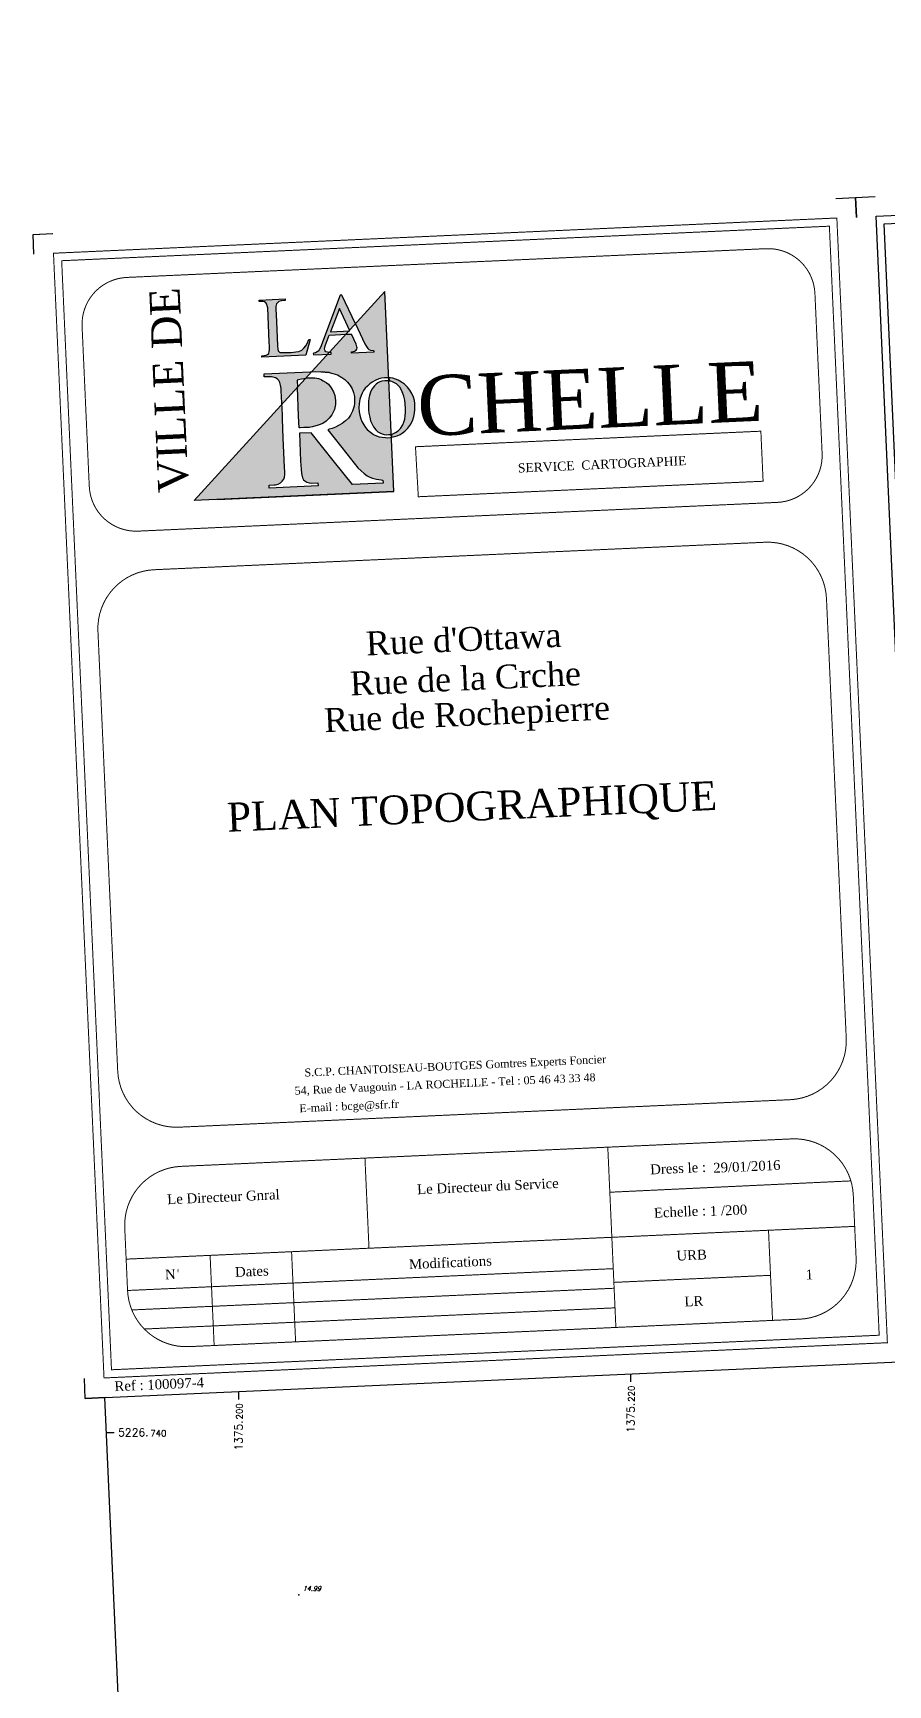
# Model space of a CAD drawing. Header units: metres. Extents: x 1373359 to 1376054, y 5226623 to 5228666.
# Drawn here: x 1375189.5 to 1375233.1, y 5226727.1 to 5226811.3 of the extents above; entities that cross this region are included whole.
import ezdxf
from ezdxf.enums import TextEntityAlignment as Align

# ---------------------------------------------------------------- set-up
doc = ezdxf.new("R2010")
doc.units = ezdxf.units.M
doc.header["$LTSCALE"] = 2
doc.header["$PDMODE"] = 32
doc.header["$PDSIZE"] = 0.02
doc.layers.get('0').update_dxf_attribs({"color": 6})
for name, color, linetype in [('MEP_F_CADRE', 7, 'Continuous'), ('MEP_F_CART', 7, 'Continuous'), ('MEP_F_TEXCARRO', 7, 'Continuous'), ('TopoAlt', 7, 'Continuous'), ('Topojis', 7, 'Continuous')]:
    doc.layers.add(name, color=color, linetype=linetype)
doc.layers.add('MEP_F_TEXCART', color=7, linetype='Continuous', lineweight=0)
doc.styles.get("Standard").update_dxf_attribs({"font": 'romans.shx'})
doc.styles.add('TNR', font='TIMES.TTF', dxfattribs={"width": 0.9990000000000001})

# ---------------------------------------------------------------- blocks, each defined once
blk = doc.blocks.new('Tcpoint')
at = {"color": 0}
blk.add_point((0, 0), dxfattribs=at)
at = {"layer": 'TopoAlt'}
blk.add_attdef('ALT', (0.2, 0.2), '', height=0.24, dxfattribs=at)

msp = doc.modelspace()

# ---------------------------------------------------------------- hatches: boundary and pattern name
at = {"layer": 'MEP_F_CART'}
for color, points in [(4, [(1375201.559826705, 5226788.300554439), (1375201.816048546, 5226788.31207198), (1375201.889630993, 5226788.31977682), (1375202.023010207, 5226788.351817369), (1375202.133623927, 5226788.40894719), (1375202.22991902, 5226788.49147833), (1375202.30344862, 5226788.599098738), (1375202.337804377, 5226788.704958226), (1375202.353688803, 5226788.836032364), (1375202.360269869, 5226788.979676958), (1375202.349936378, 5226789.209558156), (1375202.282835106, 5226790.699222613), (1375202.242295938, 5226791.680637565), (1375202.23410222, 5226791.878999734), (1375202.208266127, 5226792.409644761), (1375197.732346835, 5226787.512387657), (1375207.927558554, 5226787.970677142), (1375207.803310568, 5226790.734725973), (1375207.735868141, 5226790.725126948), (1375207.616948384, 5226790.717007713), (1375207.489225512, 5226790.719587243), (1375207.327658875, 5226790.734513545), (1375207.179188023, 5226790.766670236), (1375207.041171949, 5226790.813097332), (1375206.890837731, 5226790.886706904), (1375206.789727458, 5226790.948322821), (1375206.666085553, 5226791.045253556), (1375206.561944327, 5226791.140354905), (1375206.480075282, 5226791.233683801), (1375206.38262495, 5226791.365075317), (1375206.28847491, 5226791.546472685), (1375206.232302766, 5226791.685266955), (1375206.182448236, 5226791.86865547), (1375206.155661685, 5226792.038739283), (1375206.141050696, 5226792.240353764), (1375206.148836316, 5226792.437427763), (1375206.185333124, 5226792.674623045), (1375206.249110448, 5226792.875769886), (1375206.305042738, 5226792.989161248), (1375206.379486361, 5226793.122732407), (1375206.465999276, 5226793.234657144), (1375206.568995546, 5226793.350164099), (1375206.702323586, 5226793.469740483), (1375206.817762428, 5226793.555296937), (1375207.002039723, 5226793.652268638), (1375207.163018343, 5226793.712135977), (1375207.289248093, 5226793.742772761), (1375207.44089481, 5226793.763389947), (1375207.562583036, 5226793.771633627), (1375207.666966035, 5226793.767877351), (1375207.469269067, 5226798.165888863), (1375205.962468145, 5226796.517246196), (1375206.433251632, 5226795.506753428), (1375206.518796186, 5226795.362514567), (1375206.597726629, 5226795.257417904), (1375206.648996212, 5226795.215344636), (1375206.729891453, 5226795.174535435), (1375206.864162531, 5226795.155879138), (1375206.90383476, 5226795.152724066), (1375206.907157866, 5226795.078797514), (1375205.763032589, 5226795.022429034), (1375205.759487944, 5226795.101284024), (1375205.843151025, 5226795.109983196), (1375205.921387782, 5226795.128315237), (1375206.003500081, 5226795.171513467), (1375206.04051686, 5226795.227432126), (1375206.052448147, 5226795.292167595), (1375206.040183137, 5226795.345938614), (1375205.999377174, 5226795.482311749), (1375205.758630427, 5226795.999762848), (1375205.521982907, 5226795.988437832), (1375205.477439847, 5226795.986560067), (1375204.628605805, 5226795.057821573), (1375204.726125224, 5226795.058621235), (1375204.730024941, 5226794.971867244), (1375204.543868882, 5226794.965107993), (1375203.736744855, 5226794.08200586), (1375203.902346436, 5226794.083858784), (1375204.216022258, 5226794.076175906), (1375204.613616896, 5226794.037561234), (1375204.816555433, 5226793.997096712), (1375205.046418055, 5226793.916170527), (1375205.269646763, 5226793.791515318), (1375205.422665785, 5226793.676692738), (1375205.563644137, 5226793.539681154), (1375205.6972147, 5226793.376156317), (1375205.791414161, 5226793.215258893), (1375205.860952634, 5226793.02287841), (1375205.905250473, 5226792.811909814), (1375205.91903631, 5226792.603966863), (1375205.91270831, 5226792.45160689), (1375205.889344124, 5226792.317219961), (1375205.817898333, 5226792.070674008), (1375205.705386163, 5226791.861383331), (1375205.603098676, 5226791.717766146), (1375205.457543482, 5226791.567806815), (1375205.284990505, 5226791.438349305), (1375205.098448517, 5226791.330046027), (1375204.936705939, 5226791.253232033), (1375204.769809671, 5226791.189242679), (1375204.628295494, 5226791.143780145), (1375204.551198829, 5226791.11859913), (1375205.519457158, 5226789.894241449), (1375206.091419034, 5226789.18257511), (1375206.255301303, 5226789.020480477), (1375206.400518013, 5226788.887921316), (1375206.553339773, 5226788.777487071), (1375206.700313553, 5226788.701494017), (1375206.832909868, 5226788.655296839), (1375207.03109209, 5226788.603388739), (1375207.162714234, 5226788.578863181), (1375207.280794659, 5226788.562455657), (1375207.363877728, 5226788.553201704), (1375207.374935281, 5226788.405952789), (1375205.803275216, 5226788.335304401), (1375204.899615207, 5226789.467924559), (1375203.708245321, 5226790.96861234), (1375203.10485742, 5226790.941489182), (1375203.164368057, 5226789.518862172), (1375203.186763438, 5226789.103961274), (1375203.204840403, 5226788.896211214), (1375203.262538502, 5226788.677185876), (1375203.319459614, 5226788.571099863), (1375203.383094225, 5226788.513143653), (1375203.485823092, 5226788.452547585), (1375203.600586561, 5226788.414275548), (1375203.723040733, 5226788.402394182), (1375204.049001186, 5226788.40838747), (1375204.060117578, 5226788.256744), (1375201.566843161, 5226788.144464767)]), (7, [(1375203.655009129, 5226795.713889949), (1375203.583248294, 5226795.727373558), (1375203.500524483, 5226795.518813069), (1375203.430425619, 5226795.402755421), (1375203.33583658, 5226795.273014145), (1375203.218701915, 5226795.175813438), (1375203.079119412, 5226795.115149005), (1375202.917132747, 5226795.086963853), (1375202.679420698, 5226795.067889845), (1375202.407833848, 5226795.055681624), (1375202.17767457, 5226795.053724138), (1375202.110254601, 5226795.063208625), (1375202.062795787, 5226795.09456166), (1375202.02321936, 5226795.138784135), (1375202.002157669, 5226795.233966974), (1375201.986234916, 5226795.403050846), (1375201.935537515, 5226796.645044804), (1375201.908577408, 5226797.281832826), (1375201.907256015, 5226797.40996876), (1375201.928422954, 5226797.537694944), (1375202.052904033, 5226797.656603046), (1375202.167841401, 5226797.691602968), (1375202.374183595, 5226797.714272897), (1375202.370705715, 5226797.791642606), (1375201.050355903, 5226797.733779257), (1375201.055607152, 5226797.653986245), (1375201.06820369, 5226797.654552477), (1375201.151623299, 5226797.662496563), (1375201.235468965, 5226797.65787704), (1375201.324167203, 5226797.640960535), (1375201.397430265, 5226797.594058067), (1375201.446388273, 5226797.529353692), (1375201.467261807, 5226797.438356656), (1375201.484411717, 5226797.334541821), (1375201.562984033, 5226795.598946791), (1375201.577640178, 5226795.365471531), (1375201.576513248, 5226795.20231853), (1375201.568182462, 5226795.109941063), (1375201.538999468, 5226795.012432007), (1375201.482833549, 5226794.959779176), (1375201.405068862, 5226794.918602905), (1375201.313717114, 5226794.901981399), (1375201.180138469, 5226794.895976848), (1375201.183516201, 5226794.820835063), (1375203.435435891, 5226794.917935501)]), (7, [(1375205.140677109, 5226797.302578099), (1375205.66445434, 5226796.19117905), (1375205.962468145, 5226796.517246196), (1375205.95723837, 5226796.528471419), (1375205.267272838, 5226797.988481994), (1375205.191001507, 5226797.985053487), (1375204.17652312, 5226795.322236942), (1375204.110866444, 5226795.196840432), (1375204.05512825, 5226795.11924425), (1375204.009204675, 5226795.085587719), (1375203.924182448, 5226795.042326332), (1375203.84585279, 5226795.022975376), (1375203.810947472, 5226795.009567712), (1375203.814137046, 5226794.938611724), (1375204.543868882, 5226794.965107993), (1375204.628605805, 5226795.057821573), (1375204.619363134, 5226795.057745782), (1375204.543627471, 5226795.070171281), (1375204.455242686, 5226795.101714115), (1375204.409829376, 5226795.14310354), (1375204.392452796, 5226795.177905946), (1375204.381373084, 5226795.24850726), (1375204.393963786, 5226795.320172595), (1375204.418282887, 5226795.396288795), (1375204.622645502, 5226795.950525215), (1375205.477439847, 5226795.986560067), (1375205.630082647, 5226796.1535718), (1375204.682870647, 5226796.107269771)]), (7, [(1375202.144436929, 5226793.386185801), (1375202.164662453, 5226793.226292695), (1375202.174461741, 5226793.103949794), (1375202.208266127, 5226792.409644761), (1375202.999105692, 5226793.274929503), (1375202.982601523, 5226793.642707841), (1375203.051504388, 5226793.65886143), (1375203.210515725, 5226793.700780936), (1375203.348910206, 5226793.719990623), (1375203.41587668, 5226793.730932964), (1375203.736744855, 5226794.08200586), (1375203.645874564, 5226794.080989107), (1375201.305687401, 5226793.975794317), (1375201.311392457, 5226793.818022112), (1375201.585111459, 5226793.825996625), (1375201.672429852, 5226793.821262609), (1375201.764292437, 5226793.808006107), (1375201.883682719, 5226793.765544852), (1375201.977437842, 5226793.713272153), (1375202.059211134, 5226793.634415892), (1375202.107549991, 5226793.527944096)]), (4, [(1375203.064363229, 5226791.82073282), (1375203.094914293, 5226791.221313077), (1375203.322067205, 5226791.231523929), (1375203.602236304, 5226791.244117934), (1375203.768079941, 5226791.266726278), (1375204.06789142, 5226791.348393681), (1375204.291305455, 5226791.441780346), (1375204.468158481, 5226791.555804172), (1375204.62835925, 5226791.707030687), (1375204.764363592, 5226791.887408754), (1375204.889012734, 5226792.150687916), (1375204.938085697, 5226792.410502168), (1375204.944333484, 5226792.607845286), (1375204.902462229, 5226792.863571469), (1375204.848558858, 5226793.050633991), (1375204.725194583, 5226793.264813361), (1375204.580686895, 5226793.440226366), (1375204.470714162, 5226793.52620353), (1375204.319186583, 5226793.620189531), (1375204.238831731, 5226793.664405489), (1375204.093223584, 5226793.710017771), (1375203.996345758, 5226793.73610513), (1375203.882556464, 5226793.752705547), (1375203.777935136, 5226793.75666177), (1375203.660496215, 5226793.755712275), (1375203.495689683, 5226793.743974432), (1375203.415876679, 5226793.730932964), (1375202.999105691, 5226793.274929504)]), (4, [(1375206.622963225, 5226792.340895455), (1375206.632492495, 5226792.128905158), (1375206.65021847, 5226791.965990774), (1375206.687709281, 5226791.755257387), (1375206.737183283, 5226791.58341979), (1375206.808282192, 5226791.402609822), (1375206.884157849, 5226791.266730731), (1375207.002636723, 5226791.111863097), (1375207.107920577, 5226791.019113187), (1375207.204723372, 5226790.960753755), (1375207.321974067, 5226790.910349008), (1375207.427908285, 5226790.880271539), (1375207.553964502, 5226790.868484441), (1375207.64089444, 5226790.872392067), (1375207.745107926, 5226790.880594376), (1375207.796171613, 5226790.893178351), (1375207.79614565, 5226790.89411837), (1375207.674201342, 5226793.606919058), (1375207.67388998, 5226793.613351036), (1375207.566691422, 5226793.6185251), (1375207.462162317, 5226793.617344127), (1375207.306388352, 5226793.592888355), (1375207.210185532, 5226793.560760056), (1375207.10454174, 5226793.507236104), (1375207.02687584, 5226793.451519688), (1375206.929716143, 5226793.363537742), (1375206.860221754, 5226793.280317155), (1375206.814777311, 5226793.20514552), (1375206.753902406, 5226793.087540674), (1375206.713326697, 5226792.981198642), (1375206.683284488, 5226792.871947644), (1375206.651015678, 5226792.738175176), (1375206.63371073, 5226792.567732969)]), (7, [(1375208.997475224, 5226792.299616634), (1375208.986861615, 5226792.458588825), (1375208.966458032, 5226792.603929339), (1375208.920145348, 5226792.779494452), (1375208.83799888, 5226792.977734868), (1375208.739951556, 5226793.144006563), (1375208.618031482, 5226793.295201749), (1375208.468581488, 5226793.441709312), (1375208.317095407, 5226793.553285985), (1375208.145313163, 5226793.653532333), (1375208.001952704, 5226793.707769452), (1375207.871346407, 5226793.7436381), (1375207.755359365, 5226793.762845695), (1375207.6855582, 5226793.766675905), (1375207.66696791, 5226793.767835622), (1375207.673912264, 5226793.61334996), (1375207.67845125, 5226793.61313088), (1375207.693036625, 5226793.606480396), (1375207.724632914, 5226793.60093282), (1375207.773825334, 5226793.592726107), (1375207.84786703, 5226793.571700657), (1375207.95833801, 5226793.520923503), (1375208.055157155, 5226793.459114694), (1375208.131525365, 5226793.389418713), (1375208.223298843, 5226793.285575857), (1375208.310162043, 5226793.139772688), (1375208.380352867, 5226792.972992945), (1375208.42871799, 5226792.828909343), (1375208.472836777, 5226792.621924005), (1375208.498557066, 5226792.438533009), (1375208.513264619, 5226792.188486006), (1375208.514155019, 5226792.014396854), (1375208.497640297, 5226791.823289497), (1375208.473385188, 5226791.665523527), (1375208.431846532, 5226791.503462875), (1375208.378675779, 5226791.368750834), (1375208.264674699, 5226791.189497147), (1375208.141251772, 5226791.065562915), (1375208.012963146, 5226790.972731569), (1375207.831396345, 5226790.901859023), (1375207.796187726, 5226790.89318232), (1375207.803310568, 5226790.734725973), (1375207.821317411, 5226790.737288873), (1375207.958496612, 5226790.77119147), (1375208.089768629, 5226790.813081739), (1375208.236404159, 5226790.883466462), (1375208.346928196, 5226790.954933894), (1375208.48172644, 5226791.054146288), (1375208.628574145, 5226791.200037117), (1375208.779529764, 5226791.408823457), (1375208.885066134, 5226791.619018248), (1375208.947194149, 5226791.788972295), (1375208.980719104, 5226791.975026451), (1375208.997270061, 5226792.149899615)])]:
    msp.add_hatch(color=color, dxfattribs=at).paths.add_polyline_path(points)

# ---------------------------------------------------------------- linework, layer by layer
at = {"layer": 'MEP_F_CADRE', "flags": 128}
for points in [[(1375193.19225885, 5226741.779794561), (1375276.097804632, 5226745.506518547), (1375273.475288545, 5226803.847605349), (1375440.306821014, 5226811.346923612), (1375448.219275371, 5226635.32467199), (1375198.471472275, 5226624.098147647), (1375193.181534004, 5226741.779312464)], [(1375192.182542792, 5226741.734406367), (1375193.181534005, 5226741.779312464)]]:
    msp.add_lwpolyline(points, dxfattribs=at)
at = {"layer": 'MEP_F_CART', "color": 4}
for p, q in [((1375207.469269067, 5226798.165888863), (1375197.732346835, 5226787.512387657)), ((1375207.927558554, 5226787.970677142), (1375207.469269067, 5226798.165888863)), ((1375206.907157866, 5226795.078797513), (1375205.763032589, 5226795.022429034)), ((1375206.864162531, 5226795.155879138), (1375206.90383476, 5226795.152724066)), ((1375206.90383476, 5226795.152724066), (1375206.907157866, 5226795.078797513)), ((1375203.645874565, 5226794.080989107), (1375203.902346436, 5226794.083858784)), ((1375203.902346436, 5226794.083858784), (1375204.216022258, 5226794.076175906)), ((1375204.613616896, 5226794.037561234), (1375204.173880263, 5226794.077208093)), ((1375204.216022258, 5226794.076175906), (1375204.613616896, 5226794.037561234)), ((1375203.064363229, 5226791.820732773), (1375202.999105692, 5226793.274929503)), ((1375203.996345757, 5226793.73610513), (1375203.88255646, 5226793.752705545)), ((1375204.09322361, 5226793.710017766), (1375203.996345757, 5226793.73610513)), ((1375204.238831731, 5226793.664405487), (1375204.09322361, 5226793.710017766)), ((1375202.242295938, 5226791.680637565), (1375202.23410222, 5226791.878999736))]:
    msp.add_line(p, q, dxfattribs=at)
at = {"layer": 'MEP_F_CART', "color": 7}
for p, q in [((1375205.191001507, 5226797.985053487), (1375204.17652312, 5226795.322236942)), ((1375205.267272838, 5226797.988481994), (1375205.191001507, 5226797.985053487)), ((1375205.95723837, 5226796.528471419), (1375205.267272838, 5226797.988481994)), ((1375205.95723837, 5226796.528471419), (1375206.433251632, 5226795.506753428)), ((1375204.418282887, 5226795.396288795), (1375204.622645502, 5226795.950525215)), ((1375204.622645502, 5226795.950525215), (1375205.521982908, 5226795.988437832)), ((1375205.999377174, 5226795.482311749), (1375205.758630427, 5226795.999762848)), ((1375206.433251632, 5226795.506753428), (1375206.518796185, 5226795.362514567)), ((1375203.84585279, 5226795.022975376), (1375203.810947472, 5226795.009567712)), ((1375203.810947472, 5226795.009567712), (1375203.814137046, 5226794.938611724)), ((1375203.814137046, 5226794.938611724), (1375204.730024941, 5226794.971867244)), ((1375203.924182448, 5226795.042326332), (1375203.84585279, 5226795.022975376)), ((1375204.009204675, 5226795.085587719), (1375203.924182448, 5226795.042326332)), ((1375204.05512825, 5226795.11924425), (1375204.009204675, 5226795.085587719)), ((1375204.110866444, 5226795.196840432), (1375204.05512825, 5226795.11924425)), ((1375204.17652312, 5226795.322236942), (1375204.110866444, 5226795.196840432)), ((1375204.381373084, 5226795.24850726), (1375204.393963786, 5226795.320172595)), ((1375204.392452796, 5226795.177905946), (1375204.381373084, 5226795.24850726)), ((1375204.409829376, 5226795.14310354), (1375204.392452796, 5226795.177905946)), ((1375204.393963786, 5226795.320172595), (1375204.418282887, 5226795.396288795)), ((1375204.455242686, 5226795.101714115), (1375204.409829376, 5226795.14310354)), ((1375204.543627471, 5226795.070171281), (1375204.455242686, 5226795.101714115)), ((1375204.619363134, 5226795.057745782), (1375204.543627471, 5226795.070171281)), ((1375204.726125223, 5226795.058621235), (1375204.619363134, 5226795.057745782)), ((1375204.730024941, 5226794.971867244), (1375204.726125223, 5226795.058621235)), ((1375205.759487943, 5226795.101284024), (1375205.843151025, 5226795.109983196)), ((1375205.763032589, 5226795.022429034), (1375205.759487943, 5226795.101284024)), ((1375205.843151025, 5226795.109983196), (1375205.921387781, 5226795.128315237)), ((1375205.921387781, 5226795.128315237), (1375206.003500081, 5226795.171513467)), ((1375206.040183137, 5226795.345938614), (1375205.999377174, 5226795.482311749)), ((1375206.003500081, 5226795.171513467), (1375206.04051686, 5226795.227432126)), ((1375206.052448147, 5226795.292167595), (1375206.040183137, 5226795.345938614)), ((1375206.04051686, 5226795.227432126), (1375206.052448147, 5226795.292167595)), ((1375206.518796185, 5226795.362514567), (1375206.597726629, 5226795.257417904)), ((1375206.597726629, 5226795.257417904), (1375206.648996212, 5226795.215344636)), ((1375206.648996212, 5226795.215344636), (1375206.729891452, 5226795.174535435)), ((1375206.729891452, 5226795.174535435), (1375206.864162531, 5226795.155879138)), ((1375201.305687401, 5226793.975794317), (1375203.645874565, 5226794.080989107)), ((1375201.311392457, 5226793.818022112), (1375201.305687401, 5226793.975794317)), ((1375201.585111459, 5226793.825996625), (1375201.311392457, 5226793.818022112)), ((1375201.672429851, 5226793.821262609), (1375201.585111459, 5226793.825996625)), ((1375201.764292437, 5226793.808006107), (1375201.672429851, 5226793.821262609)), ((1375201.883682719, 5226793.765544852), (1375201.764292437, 5226793.808006107)), ((1375201.977437842, 5226793.713272153), (1375201.883682719, 5226793.765544852)), ((1375202.059211134, 5226793.634415892), (1375201.977437842, 5226793.713272153)), ((1375202.107549991, 5226793.527944095), (1375202.059211134, 5226793.634415892)), ((1375202.144436929, 5226793.386185801), (1375202.107549991, 5226793.527944095)), ((1375202.164662453, 5226793.226292695), (1375202.144436929, 5226793.386185801)), ((1375202.174461741, 5226793.103949794), (1375202.164662453, 5226793.226292695)), ((1375202.23410222, 5226791.878999736), (1375202.174461741, 5226793.103949794)), ((1375203.051504388, 5226793.65886143), (1375202.982601523, 5226793.642707841)), ((1375202.982601523, 5226793.642707841), (1375202.999105692, 5226793.274929503)), ((1375203.210515725, 5226793.700780935), (1375203.051504388, 5226793.65886143)), ((1375203.348910206, 5226793.719990623), (1375203.210515725, 5226793.700780935)), ((1375203.49568968, 5226793.743974431), (1375203.348910206, 5226793.719990623)), ((1375203.660496228, 5226793.755712275), (1375203.49568968, 5226793.743974431)), ((1375203.777935133, 5226793.75666177), (1375203.660496228, 5226793.755712275)), ((1375203.88255646, 5226793.752705545), (1375203.777935133, 5226793.75666177))]:
    msp.add_line(p, q, dxfattribs=at)
at = {"layer": 'MEP_F_CART'}
for points in [[(1375232.516648838, 5226802.006455357), (1375272.476297333, 5226803.802699252), (1375275.053907323, 5226746.460603662), (1375235.094258827, 5226744.664359767)], [(1375232.934207762, 5226801.624821311), (1375272.094663287, 5226803.385140328), (1375274.636348398, 5226746.842237708), (1375235.475892873, 5226745.081918691)]]:
    msp.add_lwpolyline(points, close=True, dxfattribs=at)
at = {"layer": 'MEP_F_CART', "color": 7}
for points in [[(1375230.46303547, 5226802.915152278), (1375231.472751528, 5226802.960540473), (1375231.518139722, 5226801.950824415)], [(1375189.515120608, 5226801.074484383), (1375190.524836666, 5226801.119872577)], [(1375189.560508803, 5226800.064768324), (1375189.515120608, 5226801.074484383)], [(1375201.050355903, 5226797.733779258), (1375202.370705714, 5226797.791642606), (1375202.374183594, 5226797.714272898), (1375202.167841399, 5226797.691602967), (1375202.052904031, 5226797.656603046), (1375201.928422954, 5226797.537694944), (1375201.907256015, 5226797.40996876), (1375201.908577408, 5226797.281832825), (1375201.93553752, 5226796.645044622), (1375201.986234916, 5226795.403050844), (1375202.00215767, 5226795.23396697), (1375202.02321936, 5226795.138784137), (1375202.062795783, 5226795.094561663), (1375202.110254601, 5226795.063208625), (1375202.177674574, 5226795.053724138), (1375202.407833847, 5226795.055681622), (1375202.679420693, 5226795.067889843), (1375202.917132744, 5226795.086963851), (1375203.079119414, 5226795.115149005), (1375203.218701915, 5226795.175813438), (1375203.335836581, 5226795.273014145), (1375203.43042562, 5226795.402755421), (1375203.500524483, 5226795.518813069), (1375203.583248294, 5226795.72737356), (1375203.655009129, 5226795.713889949), (1375203.435435891, 5226794.917935501), (1375201.183516201, 5226794.820835063), (1375201.180138469, 5226794.895976848), (1375201.313717117, 5226794.901981401), (1375201.405068862, 5226794.918602905), (1375201.48283355, 5226794.959779174), (1375201.538999468, 5226795.012432009), (1375201.568182462, 5226795.109941064), (1375201.576513247, 5226795.202318528), (1375201.577640178, 5226795.365471532), (1375201.562984033, 5226795.59894678), (1375201.484411717, 5226797.334541821), (1375201.467261806, 5226797.438356653), (1375201.446388273, 5226797.529353691), (1375201.397430265, 5226797.594058068), (1375201.324167205, 5226797.640960533), (1375201.235468972, 5226797.657877039), (1375201.151623306, 5226797.662496563), (1375201.068203688, 5226797.654552476), (1375201.055607152, 5226797.653986245), (1375201.050355903, 5226797.733779258)], [(1375204.682870647, 5226796.107269771), (1375205.681004685, 5226796.156060994), (1375205.140677109, 5226797.302578099), (1375204.682870647, 5226796.107269771)], [(1375205.521982908, 5226795.988437832), (1375205.758630427, 5226795.999762848)], [(1375207.665389683, 5226793.767934077), (1375207.562583036, 5226793.771633627), (1375207.44089481, 5226793.763389947), (1375207.289248093, 5226793.742772761), (1375207.163018343, 5226793.712135977), (1375207.002039723, 5226793.652268638), (1375206.817762428, 5226793.555296937), (1375206.702323586, 5226793.469740483), (1375206.568995546, 5226793.350164099), (1375206.465999276, 5226793.234657144), (1375206.379486361, 5226793.122732407), (1375206.305042738, 5226792.989161248), (1375206.249110448, 5226792.875769886), (1375206.185333124, 5226792.674623045), (1375206.148836316, 5226792.437427763), (1375206.141050696, 5226792.240353764), (1375206.155661685, 5226792.038739283), (1375206.182448236, 5226791.86865547), (1375206.232302766, 5226791.685266955), (1375206.28847491, 5226791.546472685), (1375206.38262495, 5226791.365075317), (1375206.480075282, 5226791.233683801), (1375206.561944327, 5226791.140354905), (1375206.666085553, 5226791.045253556), (1375206.789727458, 5226790.948322821), (1375206.890837731, 5226790.886706904), (1375207.041171949, 5226790.813097334), (1375207.179188023, 5226790.766670236), (1375207.327658875, 5226790.734513545), (1375207.489225513, 5226790.719587243), (1375207.616948384, 5226790.717007713), (1375207.735868141, 5226790.725126948), (1375207.821317411, 5226790.737288873), (1375207.958496612, 5226790.77119147), (1375208.089768629, 5226790.813081739), (1375208.236404159, 5226790.883466462), (1375208.346928196, 5226790.954933894), (1375208.48172644, 5226791.054146288), (1375208.628574145, 5226791.200037117), (1375208.779529764, 5226791.408823457), (1375208.885066134, 5226791.619018248), (1375208.947194149, 5226791.788972295), (1375208.980719104, 5226791.975026451), (1375208.997270061, 5226792.149899615), (1375208.997475224, 5226792.299616634), (1375208.986861615, 5226792.458588825), (1375208.966458032, 5226792.603929339), (1375208.920145348, 5226792.779494452), (1375208.83799888, 5226792.977734868), (1375208.739951556, 5226793.144006563), (1375208.618031482, 5226793.295201749), (1375208.468581488, 5226793.441709312), (1375208.317095407, 5226793.553285985), (1375208.145313163, 5226793.653532333), (1375208.001952704, 5226793.707769452), (1375207.871346407, 5226793.7436381), (1375207.755359365, 5226793.762845695), (1375207.6855582, 5226793.766675905), (1375207.665389683, 5226793.767934077)], [(1375207.67845125, 5226793.61313088), (1375207.566691422, 5226793.6185251), (1375207.462162317, 5226793.617344127), (1375207.306388352, 5226793.592888355), (1375207.210185532, 5226793.560760056), (1375207.10454174, 5226793.507236104), (1375207.02687584, 5226793.451519688), (1375206.929716143, 5226793.363537742), (1375206.860221754, 5226793.280317155), (1375206.814777311, 5226793.20514552), (1375206.753902406, 5226793.087540674), (1375206.713326697, 5226792.981198642), (1375206.683284488, 5226792.871947644), (1375206.651015678, 5226792.738175176), (1375206.63371073, 5226792.56773297), (1375206.622963225, 5226792.340895455), (1375206.632492495, 5226792.128905158), (1375206.65021847, 5226791.965990774), (1375206.687709281, 5226791.755257388), (1375206.737183283, 5226791.58341979), (1375206.808282192, 5226791.402609822), (1375206.884157849, 5226791.266730731), (1375207.002636723, 5226791.111863097), (1375207.107920577, 5226791.019113187), (1375207.204723372, 5226790.960753755), (1375207.321974067, 5226790.910349008), (1375207.427908285, 5226790.880271539), (1375207.553964502, 5226790.868484441), (1375207.64089444, 5226790.872392067), (1375207.745107926, 5226790.880594376), (1375207.831396345, 5226790.901859023), (1375208.012963146, 5226790.972731569), (1375208.141251772, 5226791.065562915), (1375208.264674699, 5226791.189497147), (1375208.378675779, 5226791.368750834), (1375208.431846532, 5226791.503462875), (1375208.473385188, 5226791.665523527), (1375208.497640297, 5226791.823289497), (1375208.514155019, 5226792.014396854), (1375208.513264619, 5226792.188486006), (1375208.498557066, 5226792.438533009), (1375208.472836777, 5226792.621924005), (1375208.42871799, 5226792.828909343), (1375208.380352867, 5226792.972992945), (1375208.310162043, 5226793.139772688), (1375208.223298843, 5226793.285575857), (1375208.131525365, 5226793.389418713), (1375208.055157155, 5226793.459114694), (1375207.95833801, 5226793.520923503), (1375207.84786703, 5226793.571700657), (1375207.773825334, 5226793.592726107), (1375207.724632914, 5226793.60093282), (1375207.693036625, 5226793.606480396), (1375207.67845125, 5226793.61313088)], [(1375207.666409931, 5226793.767870431), (1375207.674201342, 5226793.606919057)], [(1375207.79614565, 5226790.89411837), (1375207.800558873, 5226790.734334327)], [(1375193.19225885, 5226741.779794561), (1375192.182542792, 5226741.734406367), (1375192.137154597, 5226742.744122425)]]:
    msp.add_lwpolyline(points, dxfattribs=at)
at = {"layer": 'MEP_F_CART'}
for points in [[(1375231.472751528, 5226802.960540473), (1375232.47174274, 5226803.00544657)], [(1375231.517657625, 5226801.961549259), (1375231.472751528, 5226802.960540473)]]:
    msp.add_lwpolyline(points, dxfattribs=at)
at = {"layer": 'MEP_F_CART', "const_width": 0.05, "flags": 128}
for points in [[(1375230.518666413, 5226801.916643163), (1375190.559017918, 5226800.120399267), (1375193.136627907, 5226742.778303677), (1375233.096276402, 5226744.574547572)], [(1375193.518261953, 5226743.195862601), (1375232.678717478, 5226744.956181618), (1375230.137032367, 5226801.499084238), (1375190.976576841, 5226799.738765222)], [(1375209.024221373, 5226790.254998828), (1375209.16893513, 5226787.705312337), (1375226.756702142, 5226788.495907858), (1375226.642029351, 5226791.046944733)]]:
    msp.add_lwpolyline(points, close=True, dxfattribs=at)
for points in [[(1375226.905653201, 5226800.352819273), (1375194.297768202, 5226798.887047761, 0.414213562370468), (1375192.017903794, 5226796.392569769), (1375192.384730268, 5226788.232064956, 0.4142135623672558), (1375194.87920826, 5226785.952200548), (1375227.487093259, 5226787.417972059, 0.4142135623722402), (1375229.766957668, 5226789.912450052), (1375229.400131194, 5226798.072954864, 0.4142135623731221), (1375226.905653201, 5226800.352819273, 0.5338704884692687)], [(1375226.857319771, 5226785.385550011), (1375195.688793944, 5226783.984479774, 0.414213562371839), (1375192.826538599, 5226780.852787844), (1375193.834680485, 5226758.425435126, 0.4142135623709633), (1375196.966372415, 5226755.563179781), (1375228.134898241, 5226756.96425002, 0.4142135623689968), (1375230.997153586, 5226760.095941948), (1375229.9890117, 5226782.523294666, 0.4142135623730951), (1375226.857319771, 5226785.385550011, 0.6550528458477364)], [(1375228.224710436, 5226754.966267596), (1375197.056184609, 5226753.565197356, 0.4142135623785043), (1375194.193929264, 5226750.433505428), (1375194.337628776, 5226747.236733547, 0.4142135623766469), (1375197.469320705, 5226744.374478203), (1375228.637846532, 5226745.775548441, 0.414213562372494), (1375231.500101877, 5226748.90724037), (1375231.356402365, 5226752.10401225, 0.4142135623496532), (1375228.224710436, 5226754.966267596, 0.6697576380077775)]]:
    msp.add_lwpolyline(points, format="xyb", dxfattribs=at)
at = {"layer": 'MEP_F_CART', "color": 4}
for points in [[(1375204.613616896, 5226794.037561234), (1375204.816555433, 5226793.997096712), (1375205.046418055, 5226793.916170527), (1375205.269646763, 5226793.791515318), (1375205.422665785, 5226793.676692738), (1375205.563644137, 5226793.539681154), (1375205.6972147, 5226793.376156317), (1375205.791414161, 5226793.215258893), (1375205.860952634, 5226793.02287841), (1375205.905250473, 5226792.811909814), (1375205.91903631, 5226792.603966863), (1375205.91270831, 5226792.45160689), (1375205.889344124, 5226792.317219961), (1375205.817898333, 5226792.070674008), (1375205.705386163, 5226791.861383331), (1375205.603098676, 5226791.717766146), (1375205.457543482, 5226791.567806815), (1375205.284990505, 5226791.438349305), (1375205.098448517, 5226791.330046027), (1375204.936705939, 5226791.253232033), (1375204.769809671, 5226791.189242679), (1375204.628295495, 5226791.143780145), (1375204.551198829, 5226791.11859913), (1375205.519457157, 5226789.894241449), (1375206.091419034, 5226789.18257511), (1375206.255301303, 5226789.020480477), (1375206.400518013, 5226788.887921316), (1375206.553339773, 5226788.777487071), (1375206.700313553, 5226788.701494017), (1375206.832909868, 5226788.655296839), (1375207.03109209, 5226788.603388739), (1375207.162714234, 5226788.578863181), (1375207.28079466, 5226788.562455656), (1375207.363877728, 5226788.553201704), (1375207.374935281, 5226788.405952789), (1375205.803275216, 5226788.335304401), (1375204.899615204, 5226789.467924562), (1375203.708245321, 5226790.96861234), (1375203.10485742, 5226790.941489182), (1375203.164368057, 5226789.518862172), (1375203.186763438, 5226789.103961274), (1375203.204840403, 5226788.896211214), (1375203.262538502, 5226788.677185876), (1375203.319459614, 5226788.571099863), (1375203.383094225, 5226788.513143653), (1375203.485823092, 5226788.452547585), (1375203.600586561, 5226788.414275548), (1375203.723040733, 5226788.402394182), (1375204.049001186, 5226788.40838747), (1375204.060117578, 5226788.256744), (1375201.566843161, 5226788.144464767), (1375201.559826705, 5226788.300554439), (1375201.816048546, 5226788.31207198), (1375201.889630993, 5226788.31977682), (1375202.023010207, 5226788.351817369), (1375202.133623927, 5226788.40894719), (1375202.22991902, 5226788.49147833), (1375202.30344862, 5226788.599098738), (1375202.337804377, 5226788.704958226), (1375202.353688803, 5226788.836032364), (1375202.360269869, 5226788.979676958), (1375202.349936378, 5226789.209558156), (1375202.282835106, 5226790.699222611)], [(1375204.319186594, 5226793.620189532), (1375204.470714169, 5226793.52620353), (1375204.580686893, 5226793.440226368), (1375204.725194585, 5226793.264813356), (1375204.848558858, 5226793.050633987), (1375204.902462229, 5226792.863571465), (1375204.944333484, 5226792.607845286), (1375204.938085697, 5226792.410502167), (1375204.889012733, 5226792.150687913), (1375204.764363591, 5226791.887408752), (1375204.62835925, 5226791.707030687), (1375204.468158482, 5226791.555804172), (1375204.291305456, 5226791.441780346), (1375204.067891416, 5226791.348393683), (1375203.768079944, 5226791.266726278), (1375203.602236306, 5226791.244117934), (1375203.322067205, 5226791.231523929), (1375203.14031719, 5226791.223354004), (1375203.094914293, 5226791.221313077), (1375203.06436323, 5226791.820732773)], [(1375204.238831731, 5226793.664405487), (1375204.319186594, 5226793.620189532)], [(1375202.282835106, 5226790.699222611), (1375202.242295938, 5226791.680637565)], [(1375207.927558554, 5226787.970677142), (1375197.732346835, 5226787.512387657)], [(1375198.92602288, 5226787.566045118), (1375207.927558554, 5226787.970677142)]]:
    msp.add_lwpolyline(points, dxfattribs=at)
at = {"layer": 'MEP_F_CART', "const_width": 0.05, "flags": 128}
for points in [[(1375218.834193039, 5226754.54415028), (1375219.247329135, 5226745.353431125)], [(1375206.446702006, 5226753.987314672), (1375206.653270054, 5226749.391955094)], [(1375218.937477063, 5226752.246470491), (1375231.234887393, 5226752.824710502)], [(1375194.26577902, 5226748.835119487), (1375231.428252121, 5226750.505626309)], [(1375227.031939506, 5226750.308005709), (1375227.238507554, 5226745.712646134)], [(1375202.703565968, 5226749.214410193), (1375202.910134016, 5226744.619050617)], [(1375194.337628776, 5226747.236733547), (1375219.112610843, 5226748.350404762)], [(1375198.548098438, 5226749.027615928), (1375198.754666486, 5226744.432256351)], [(1375219.144045111, 5226747.651110913), (1375227.13522353, 5226748.010325922)], [(1375194.553934668, 5226746.245447003), (1375219.15751694, 5226747.351413551)], [(1375195.190602348, 5226745.273056328), (1375219.202423038, 5226746.352422338)]]:
    msp.add_lwpolyline(points, dxfattribs=at)
at = {"layer": 'MEP_F_TEXCARRO'}
for p, q in [((1375220, 5226742.984841232), (1375220, 5226742.584841232)), ((1375200, 5226742.085812356), (1375200, 5226741.685812355)), ((1375193.261516669, 5226740), (1375193.661516668, 5226740))]:
    msp.add_line(p, q, dxfattribs=at)
at = {"layer": 'MEP_F_TEXCARRO', "flags": 128}
for points in [[(1375231.517657625, 5226801.961549259), (1375231.472751528, 5226802.960540473)], [(1375189.560026706, 5226800.075493169), (1375189.515120608, 5226801.074484383), (1375190.51411182, 5226801.11939048)]]:
    msp.add_lwpolyline(points, dxfattribs=at)

# ---------------------------------------------------------------- block references
at = {"layer": 'Topojis'}
ref = msp.add_blockref('Tcpoint', (1375203.071769, 5226731.721737), dxfattribs=at)
ref.add_attrib('ALT', '14.99', (1375203.271769, 5226731.921737), dxfattribs={"layer": 'TopoAlt', "height": 0.24, "oblique": 18})

# ---------------------------------------------------------------- texts
at = {"layer": 'MEP_F_CART', "color": 7, "style": 'TNR', "width": 0.9990000000000001}
msp.add_text('VILLE DE', height=1.549999999999999, rotation=92.57379538719736, dxfattribs=at).set_placement((1375197.455785301, 5226787.959833025))
at = {"layer": 'MEP_F_CART', "style": 'TNR', "width": 0.9990000000000001}
msp.add_text('CHELLE', height=3.049999999999999, rotation=2.573795388395493, dxfattribs=at).set_placement((1375209.178003419, 5226790.795729709))
at = {"layer": 'MEP_F_CART', "color": 7, "style": 'TNR'}
msp.add_text('0', height=0.15, rotation=2.573795388395493, dxfattribs=at).set_placement((1375196.861891804, 5226748.163279864))
at = {"layer": 'MEP_F_TEXCARRO'}
for s, height, p in [('220', 0.3200000000000001, (1375220.2, 5226742.384841233)), ('200', 0.3200000000000001, (1375200.2, 5226741.485812356)), ('1375.', 0.4, (1375220.2, 5226741.516269804)), ('1375.', 0.4, (1375200.2, 5226740.617240928))]:
    msp.add_text(s, height=height, rotation=89.99999999999996, dxfattribs=at).set_placement(p, align=Align.RIGHT)
for s, height, p in [('5226.', 0.4, (1375193.861516669, 5226739.8)), ('740', 0.3200000000000001, (1375195.499611907, 5226739.8))]:
    msp.add_text(s, height=height, dxfattribs=at).set_placement(p)
at = {"layer": 'MEP_F_TEXCART', "color": 7, "style": 'TNR', "width": 0.9990000000000001}
for s, height, p in [('SERVICE  CARTOGRAPHIE', 0.46, (1375214.25871896, 5226788.93624162)), ('Dress le :', 0.5, (1375221.007567481, 5226753.157094545)), ('Le Directeur Gnral', 0.5, (1375196.371438777, 5226751.633068468)), ('Echelle :', 0.5, (1375221.198414349, 5226750.944725987)), ('N', 0.5, (1375196.256329741, 5226747.801035076)), ('Ref : 100097-4', 0.5, (1375193.680444002, 5226742.102198612))]:
    msp.add_text(s, height=height, rotation=2.573795388395493, dxfattribs=at).set_placement(p)
at = {"layer": 'MEP_F_TEXCART', "style": 'TNR', "width": 0.9990000000000001}
for s, height, p in [("Rue d'Ottawa", 1.217999999999999, (1375211.48075299, 5226780.469460161)), ('Rue de la Crche', 1.217999999999999, (1375211.570565184, 5226778.471477738)), ('Rue de Rochepierre', 1.217999999999999, (1375211.660377379, 5226776.473495313)), ('PLAN TOPOGRAPHIQUE', 1.473999999999999, (1375211.914545113, 5226771.745196282))]:
    msp.add_text(s, height=height, rotation=2.573795388395493, dxfattribs=at).set_placement(p, align=Align.MIDDLE)
at = {"layer": 'MEP_F_TEXCART', "color": 7, "style": 'TNR', "width": 0.9990000000000001}
for s, p in [('S.C.P. CHANTOISEAU-BOUTGES Gomtres Experts Foncier', (1375218.756416606, 5226758.83392539)), ('54, Rue de Vaugouin - LA ROCHELLE - Tel : 05 46 43 33 48 ', (1375218.372013764, 5226757.918082311)), ('E-mail : bcge@sfr.fr', (1375208.176541278, 5226756.550630514))]:
    msp.add_text(s, height=0.406, rotation=2.573795388395493, dxfattribs=at).set_placement(p, align=Align.RIGHT)
for s, p in [('29/01/2016', (1375225.927416219, 5226753.564911525)), ('1 /200 ', (1375225.085510773, 5226751.331317887)), ('URB', (1375223.11085432, 5226749.042519713)), ('1', (1375229.117256551, 5226748.051418895)), ('LR', (1375223.222400527, 5226746.693369533))]:
    msp.add_text(s, height=0.5, rotation=2.573795388395493, dxfattribs=at).set_placement(p, align=Align.MIDDLE_CENTER)
for s, p in [('Le Directeur du Service', (1375212.72864004, 5226752.303781757)), ('Dates', (1375200.687755883, 5226747.967238686)), ('Modifications', (1375210.816540448, 5226748.419535403))]:
    msp.add_text(s, height=0.5, rotation=2.573795388395493, dxfattribs=at).set_placement(p, align=Align.CENTER)

doc.saveas('drawing.dxf')
